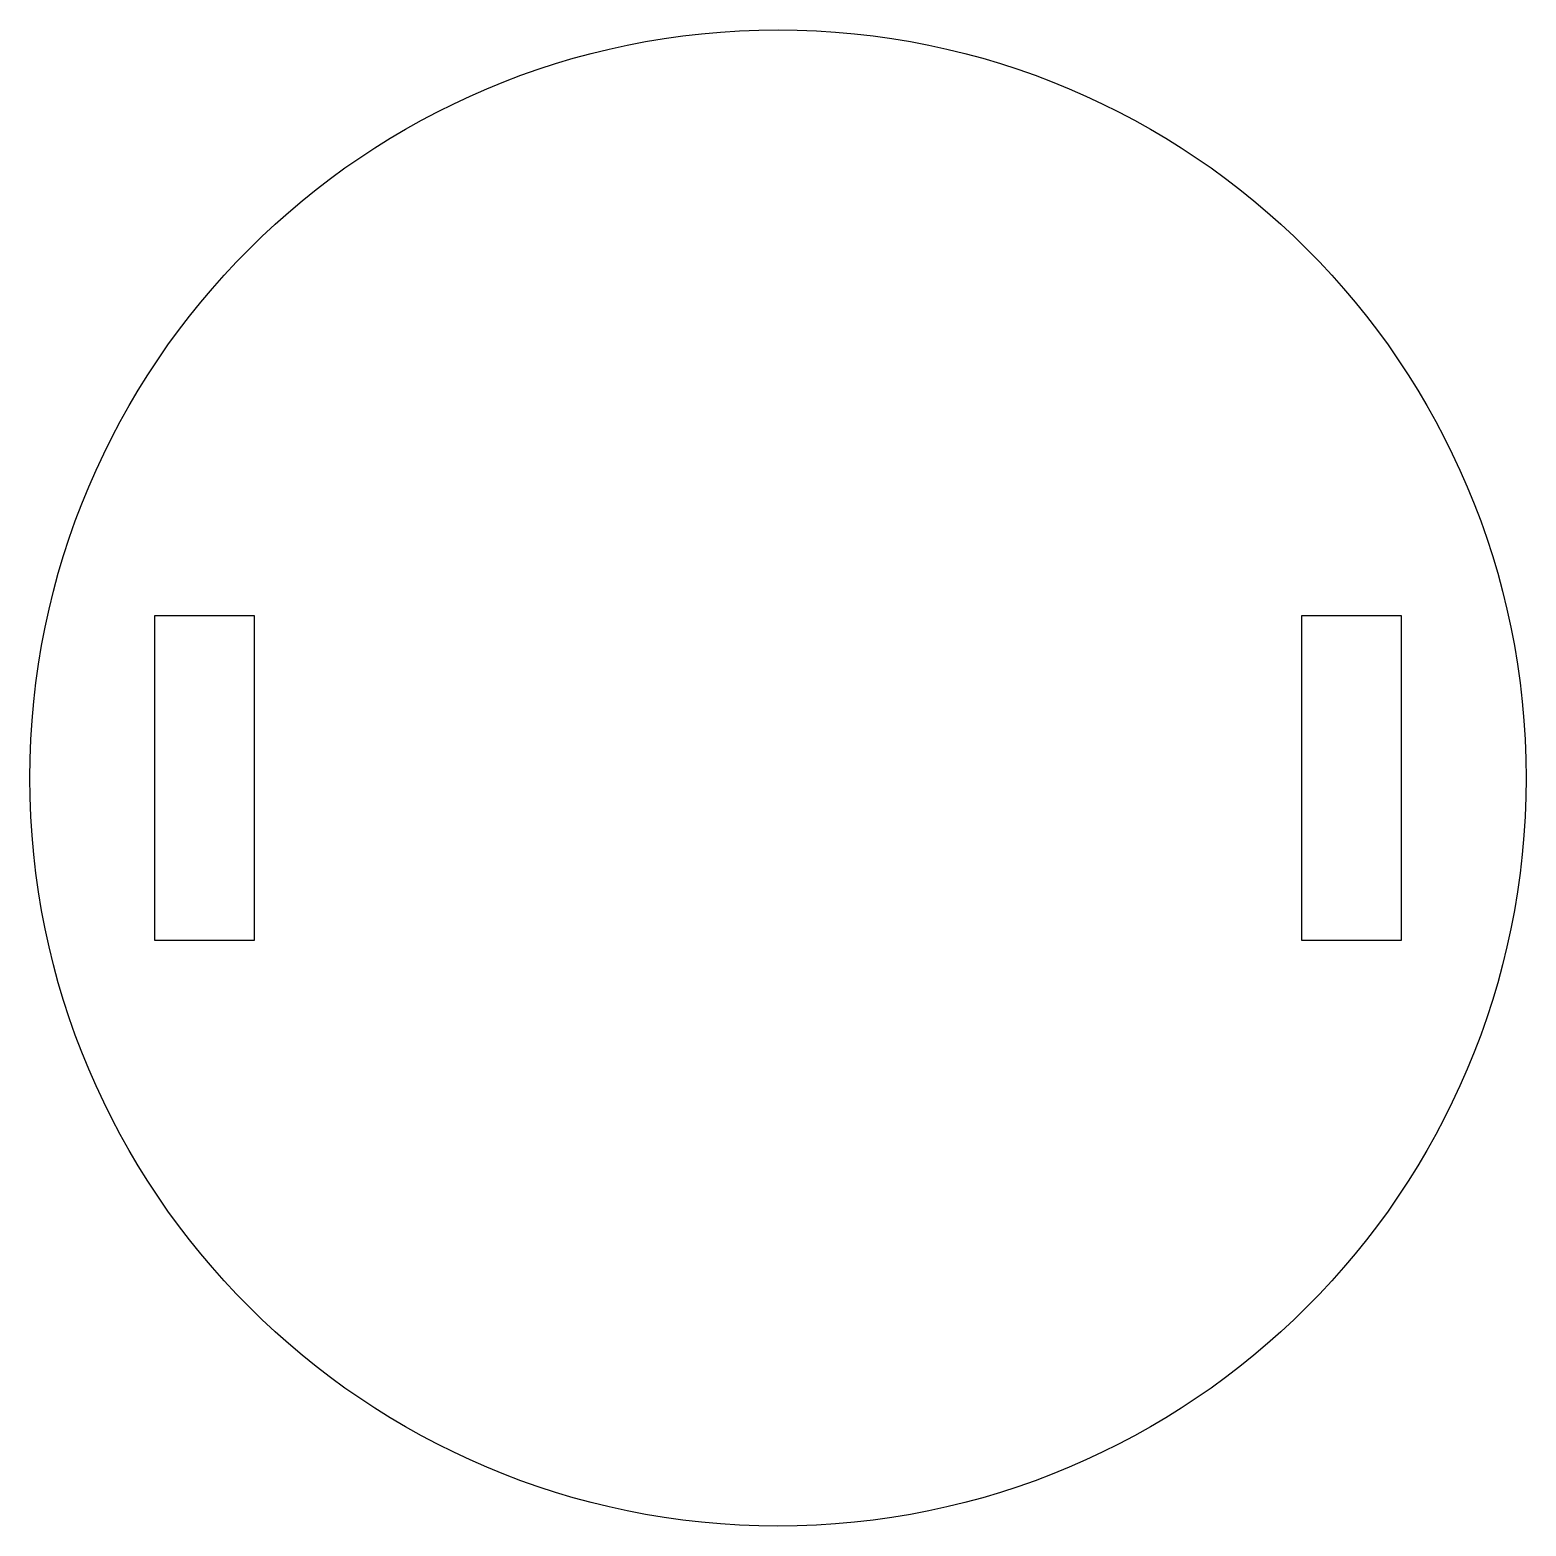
# Model space of a CAD drawing. Header units: millimetres. Extents: x -150 to 150, y -150 to 150.
import ezdxf

# ---------------------------------------------------------------- set-up
doc = ezdxf.new("R2010")
doc.units = ezdxf.units.MM

msp = doc.modelspace()

# ---------------------------------------------------------------- linework, layer by layer
at = {"color": 7, "linetype": 'Continuous', "lineweight": 25}
for p, q in [((-125, 32.5), (-125, -32.5)), ((-105, 32.5), (-125, 32.5)), ((-105, -32.5), (-105, 32.5)), ((125, 32.5), (105, 32.5)), ((105, 32.5), (105, -32.5)), ((125, -32.5), (125, 32.5)), ((-125, -32.5), (-105, -32.5)), ((105, -32.5), (125, -32.5))]:
    msp.add_line(p, q, dxfattribs=at)
msp.add_circle((0, 0), 150, dxfattribs=at)

doc.saveas('drawing.dxf')
